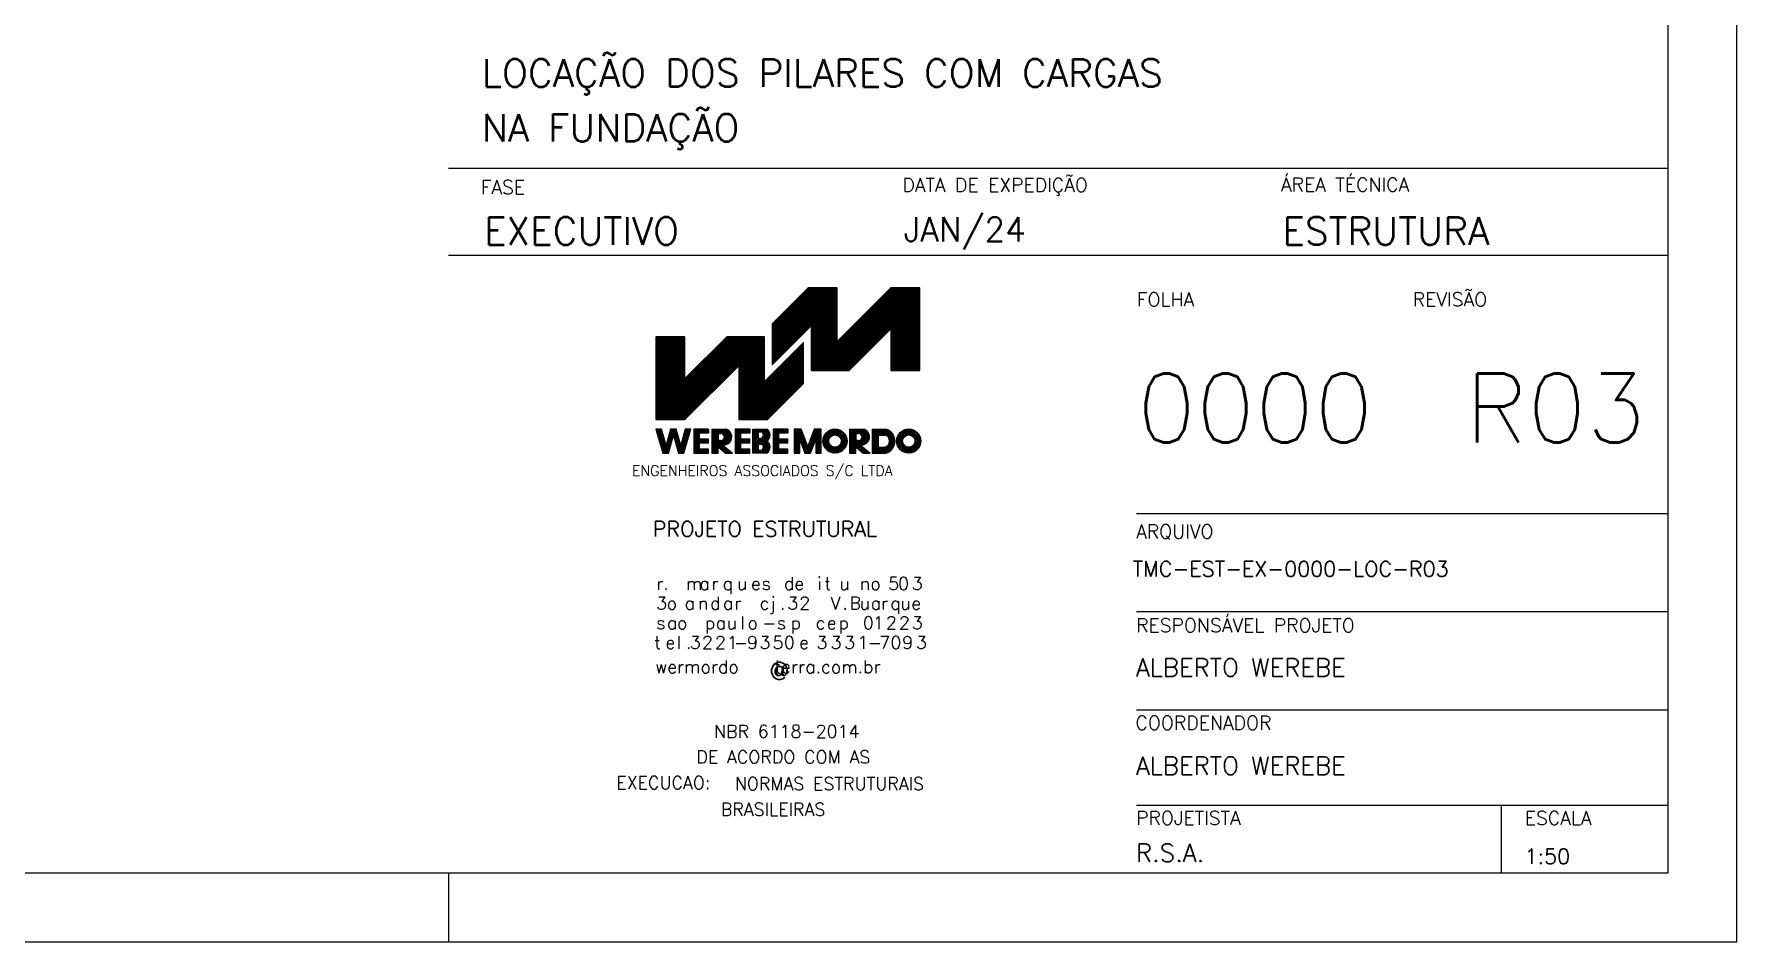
# Model space of a CAD drawing. Extents: x 954 to 7139, y 614 to 4114.
# Drawn here: x 5904 to 7139, y 614 to 1273 of the extents above; entities that cross this region are included whole.
import ezdxf

# ---------------------------------------------------------------- set-up
doc = ezdxf.new("R2010")
doc.units = 0
doc.header["$MEASUREMENT"] = 0
for name, color, linetype in [('1', 1, 'CONTINUOUS'), ('3', 3, 'CONTINUOUS'), ('4', 4, 'CONTINUOUS'), ('6', 6, 'CONTINUOUS')]:
    doc.layers.add(name, color=color, linetype=linetype)
doc.styles.get("Standard").update_dxf_attribs({"font": 'ROMANS.SHX'})

msp = doc.modelspace()

# ---------------------------------------------------------------- linework, layer by layer
at = {"layer": '1', "linetype": 'Continuous'}
for p, q in [((7088.439931, 1175.239025), (6204.208073, 1175.239025)), ((7088.439931, 1112.016996), (6204.208073, 1112.016996)), ((6439.03097, 1042.503934), (6485.204336, 1088.675347)), ((6439.03097, 1043.562517), (6484.1438, 1088.675347)), ((6439.03097, 1044.6211), (6483.085217, 1088.675347)), ((6439.03097, 1045.68359), (6482.022727, 1088.675347)), ((6439.03097, 1046.742173), (6480.962191, 1088.675347)), ((6439.03097, 1047.804662), (6479.901655, 1088.675347)), ((6439.03097, 1048.865199), (6478.841119, 1088.675347)), ((6439.03097, 1049.925735), (6477.780582, 1088.675347)), ((6439.03097, 1050.986271), (6476.720046, 1088.675347)), ((6439.03097, 1052.048761), (6475.65951, 1088.675347)), ((6439.03097, 1053.109297), (6474.598974, 1088.675347)), ((6439.03097, 1054.16788), (6473.538437, 1088.675347)), ((6439.03097, 1055.230369), (6472.477901, 1088.675347)), ((6439.03097, 1056.288952), (6471.417365, 1088.675347)), ((6439.03097, 1057.351442), (6470.356828, 1088.675347)), ((6439.03097, 1058.410025), (6469.296292, 1088.675347)), ((6439.03097, 1059.472514), (6468.233803, 1088.675347)), ((6439.03097, 1060.531098), (6467.173267, 1088.675347)), ((6439.03097, 1061.591634), (6466.11273, 1088.675347)), ((6439.03097, 1041.441445), (6486.11839, 1088.524958)), ((6439.03097, 1040.380908), (6486.11839, 1087.464422)), ((6467.317796, 1029.422034), (6526.569157, 1088.675347)), ((6467.317796, 1030.480617), (6525.508621, 1088.675347)), ((6467.630293, 1028.675947), (6527.629693, 1088.675347)), ((6468.69083, 1028.675947), (6528.69023, 1088.675347)), ((6469.751366, 1028.675947), (6529.750766, 1088.675347)), ((6470.811902, 1028.675947), (6530.811302, 1088.675347)), ((6471.874391, 1028.675947), (6531.873791, 1088.675347)), ((6472.934928, 1028.675947), (6532.934328, 1088.675347)), ((6473.995464, 1028.675947), (6533.994864, 1088.675347)), ((6475.054047, 1028.675947), (6535.0554, 1088.675347)), ((6476.114583, 1028.675947), (6536.115937, 1088.675347)), ((6477.177073, 1028.675947), (6537.17452, 1088.675347)), ((6478.237609, 1028.675947), (6538.235056, 1088.675347)), ((6479.298145, 1028.675947), (6539.297545, 1088.675347)), ((6480.358682, 1028.675947), (6540.358082, 1088.675347)), ((6481.419218, 1028.675947), (6541.418618, 1088.675347)), ((6482.479754, 1028.675947), (6542.479154, 1088.675347)), ((6483.54029, 1028.675947), (6543.53969, 1088.675347)), ((6484.600827, 1028.675947), (6544.600227, 1088.675347)), ((6485.661363, 1028.675947), (6545.660763, 1088.675347)), ((6486.721899, 1028.675947), (6546.11779, 1088.069885)), ((6487.782435, 1028.675947), (6546.11779, 1087.009348)), ((6439.03097, 1039.320372), (6486.11839, 1086.405839)), ((6439.03097, 1038.259836), (6486.11839, 1085.343349)), ((6439.03097, 1037.197347), (6486.11839, 1084.284766)), ((6439.03097, 1036.13681), (6486.11839, 1083.222277)), ((6439.03097, 1035.076274), (6486.11839, 1082.163694)), ((6439.03097, 1034.015738), (6486.11839, 1081.101204)), ((6439.03097, 1032.957155), (6486.11839, 1080.042621)), ((6467.317796, 1060.179539), (6486.11839, 1078.982085)), ((6467.317796, 1059.119002), (6486.11839, 1077.919596)), ((6467.317796, 1058.058466), (6486.11839, 1076.859059)), ((6467.317796, 1056.995977), (6486.11839, 1075.798523)), ((6467.317796, 1055.937393), (6486.11839, 1074.737987)), ((6488.842972, 1028.675947), (6546.11779, 1085.948812)), ((6489.903508, 1028.675947), (6546.11779, 1084.886323)), ((6490.965997, 1028.675947), (6546.11779, 1083.82774)), ((6492.024581, 1028.675947), (6546.11779, 1082.76525)), ((6493.085117, 1028.675947), (6546.11779, 1081.706667)), ((6494.145653, 1028.675947), (6546.11779, 1080.644178)), ((6525.118, 1058.937363), (6546.11779, 1079.939107)), ((6525.118, 1057.87878), (6546.11779, 1078.876617)), ((6525.118, 1056.816291), (6546.11779, 1077.816081)), ((6525.118, 1055.757708), (6546.11779, 1076.757498)), ((6525.118, 1054.695218), (6546.11779, 1075.695008)), ((6525.118, 1053.636635), (6546.11779, 1074.636425)), ((6467.317796, 1054.874904), (6486.11839, 1073.675497)), ((6467.317796, 1053.816321), (6486.11839, 1072.616914)), ((6467.317796, 1052.753832), (6486.11839, 1071.554425)), ((6467.317796, 1051.695248), (6486.11839, 1070.495842)), ((6467.317796, 1050.632759), (6486.11839, 1069.437258)), ((6467.317796, 1049.574176), (6486.11839, 1068.374769)), ((6467.317796, 1048.51364), (6486.11839, 1067.314233)), ((6467.317796, 1047.45115), (6486.11839, 1066.253697)), ((6467.317796, 1046.390614), (6486.11839, 1065.19316)), ((6467.317796, 1045.330078), (6486.11839, 1064.130671)), ((6467.317796, 1044.269541), (6486.11839, 1063.070135)), ((6525.118, 1052.576099), (6546.11779, 1073.573936)), ((6525.118, 1051.51361), (6546.11779, 1072.515353)), ((6525.118, 1050.453073), (6546.11779, 1071.452863)), ((6525.118, 1049.392537), (6546.11779, 1070.39428)), ((6525.118, 1048.332001), (6546.11779, 1069.331791)), ((6525.118, 1047.269511), (6546.11779, 1068.271255)), ((6525.118, 1046.210928), (6546.11779, 1067.210718)), ((6525.118, 1045.152345), (6546.11779, 1066.150182)), ((6525.118, 1044.089856), (6546.11779, 1065.089646)), ((6525.118, 1043.031273), (6546.11779, 1064.027156)), ((6525.118, 1041.968783), (6546.11779, 1062.968573)), ((6354.732985, 993.533721), (6414.339811, 1053.1425)), ((6354.732985, 994.594257), (6413.279274, 1053.1425)), ((6354.732985, 995.656746), (6412.218738, 1053.1425)), ((6354.732985, 996.717283), (6411.158202, 1053.1425)), ((6354.732985, 997.777819), (6410.097665, 1053.1425)), ((6354.732985, 998.836402), (6409.035176, 1053.1425)), ((6354.732985, 999.898891), (6407.97464, 1053.1425)), ((6354.732985, 1000.961381), (6406.914104, 1053.1425)), ((6354.732985, 1032.777469), (6375.096062, 1053.1425)), ((6354.732985, 1033.838005), (6374.035526, 1053.1425)), ((6354.732985, 1034.900494), (6372.97499, 1053.1425)), ((6354.732985, 1035.961031), (6371.914454, 1053.1425)), ((6354.732985, 1037.019614), (6370.853917, 1053.1425)), ((6354.732985, 1038.082103), (6369.793381, 1053.1425)), ((6354.732985, 1039.140686), (6368.732845, 1053.1425)), ((6354.732985, 1040.203176), (6367.672308, 1053.1425)), ((6354.732985, 1041.261759), (6366.611772, 1053.1425)), ((6354.732985, 1042.322295), (6365.549283, 1053.1425)), ((6354.732985, 1043.382832), (6364.488747, 1053.1425)), ((6354.732985, 1044.445321), (6363.42821, 1053.1425)), ((6354.732985, 1045.505857), (6362.369627, 1053.1425)), ((6354.732985, 1046.566393), (6361.309091, 1053.1425)), ((6354.732985, 1047.624977), (6360.246601, 1053.1425)), ((6354.732985, 1048.687466), (6359.186065, 1053.1425)), ((6354.732985, 1049.749955), (6358.125529, 1053.1425)), ((6354.732985, 1050.808539), (6357.064993, 1053.1425)), ((6354.732985, 1051.867122), (6356.004456, 1053.1425)), ((6354.732985, 1052.929611), (6354.94392, 1053.1425)), ((6354.732985, 1053.1425), (6354.732985, 993.1431)), ((6375.732775, 1053.1425), (6354.732985, 1053.1425)), ((6354.732985, 1053.1425), (6354.732985, 1053.1425)), ((6354.732985, 1031.716933), (6375.732775, 1052.718676)), ((6354.732985, 1030.656396), (6375.732775, 1051.658139)), ((6354.732985, 1029.597813), (6375.732775, 1050.59565)), ((6355.400947, 993.1431), (6415.398394, 1053.1425)), ((6356.461483, 993.1431), (6416.45893, 1053.1425)), ((6357.522019, 993.1431), (6417.521419, 1053.1425)), ((6358.582556, 993.1431), (6418.581956, 1053.1425)), ((6359.643092, 993.1431), (6419.642492, 1053.1425)), ((6360.703628, 993.1431), (6420.703028, 1053.1425)), ((6361.766118, 993.1431), (6421.763564, 1053.1425)), ((6362.824701, 993.1431), (6422.824101, 1053.1425)), ((6363.885237, 993.1431), (6423.884637, 1053.1425)), ((6364.945773, 993.1431), (6424.945173, 1053.1425)), ((6366.00631, 993.1431), (6426.00571, 1053.1425)), ((6367.066846, 993.1431), (6427.066246, 1053.1425)), ((6368.127382, 993.1431), (6428.126782, 1053.1425)), ((6369.189871, 993.1431), (6429.189271, 1053.1425)), ((6370.250408, 993.1431), (6430.249808, 1053.1425)), ((6371.308991, 993.1431), (6431.308391, 1053.1425)), ((6372.369527, 993.1431), (6432.37088, 1053.1425)), ((6373.430063, 993.1431), (6433.431417, 1053.1425)), ((6374.492553, 993.1431), (6433.532978, 1052.183525)), ((6375.553089, 993.1431), (6433.532978, 1051.121035)), ((6406.033253, 1053.1425), (6375.732775, 1022.840068)), ((6375.732775, 1022.840068), (6375.732775, 1053.1425)), ((6433.532978, 1053.1425), (6406.033253, 1053.1425)), ((6414.732385, 1031.259906), (6433.532978, 1050.062452)), ((6433.532978, 1020.642825), (6433.532978, 1053.1425)), ((6467.317796, 1043.207052), (6486.11839, 1062.011551)), ((6467.317796, 1042.148469), (6486.11839, 1060.949062)), ((6467.317796, 1041.089886), (6486.11839, 1059.890479)), ((6467.317796, 1040.027396), (6486.11839, 1058.82799)), ((6467.317796, 1038.968813), (6486.11839, 1057.769406)), ((6467.317796, 1037.906324), (6486.11839, 1056.706917)), ((6467.317796, 1036.845788), (6486.11839, 1055.648334)), ((6467.317796, 1035.785251), (6486.11839, 1054.585845)), ((6467.317796, 1034.724715), (6486.11839, 1053.525308)), ((6467.317796, 1033.662226), (6486.11839, 1052.464772)), ((6467.317796, 1032.601689), (6486.11839, 1051.404236)), ((6467.317796, 1031.543106), (6486.11839, 1050.343699)), ((6525.118, 1040.908247), (6546.11779, 1061.906084)), ((6525.118, 1039.847711), (6546.11779, 1060.847501)), ((6525.118, 1038.787174), (6546.11779, 1059.788917)), ((6525.118, 1037.724685), (6546.11779, 1058.726428)), ((6525.118, 1036.664149), (6546.11779, 1057.665892)), ((6525.118, 1035.605566), (6546.11779, 1056.605356)), ((6525.118, 1034.543076), (6546.11779, 1055.544819)), ((6525.118, 1033.484493), (6546.11779, 1054.48233)), ((6525.118, 1032.422004), (6546.11779, 1053.421794)), ((6525.118, 1031.36342), (6546.11779, 1052.361257)), ((6525.118, 1030.300931), (6546.11779, 1051.300721)), ((6525.118, 1029.242348), (6546.11779, 1050.242138)), ((6354.732985, 1028.535324), (6375.732775, 1049.535114)), ((6354.732985, 1027.472834), (6375.732775, 1048.474577)), ((6354.732985, 1026.414251), (6375.732775, 1047.414041)), ((6354.732985, 1025.355668), (6375.732775, 1046.351552)), ((6354.732985, 1024.293179), (6375.732775, 1045.291016)), ((6354.732985, 1023.230689), (6375.732775, 1044.230479)), ((6354.732985, 1022.172106), (6375.732775, 1043.171896)), ((6354.732985, 1021.11157), (6375.732775, 1042.113313)), ((6354.732985, 1020.051034), (6375.732775, 1041.050824)), ((6354.732985, 1018.988544), (6375.732775, 1039.988334)), ((6354.732985, 1017.928008), (6375.732775, 1038.929751)), ((6354.732985, 1016.867472), (6375.732775, 1037.869215)), ((6414.732385, 1030.19937), (6433.532978, 1049.001916)), ((6414.732385, 1001.562937), (6461.815898, 1048.650357)), ((6414.732385, 1029.138833), (6433.532978, 1047.94138)), ((6414.732385, 1000.500448), (6461.815898, 1047.587868)), ((6414.732385, 1028.078297), (6433.532978, 1046.87889)), ((6414.732385, 999.441865), (6461.815898, 1046.527331)), ((6414.732385, 1027.019714), (6433.532978, 1045.818354)), ((6414.732385, 998.383282), (6461.815898, 1045.466795)), ((6414.732385, 1025.957225), (6433.532978, 1044.757818)), ((6414.732385, 997.320792), (6461.815898, 1044.406259)), ((6414.732385, 1024.894735), (6433.532978, 1043.699235)), ((6414.732385, 996.260256), (6461.815898, 1043.343769)), ((6414.732385, 1023.836152), (6433.532978, 1042.636745)), ((6414.732385, 995.19972), (6461.815898, 1042.283233)), ((6414.732385, 1022.777569), (6433.532978, 1041.578162)), ((6414.732385, 994.139183), (6461.815898, 1041.222697)), ((6414.732385, 1021.717033), (6433.532978, 1040.515673)), ((6414.732385, 1020.654543), (6433.532978, 1039.45709)), ((6414.732385, 1019.594007), (6433.532978, 1038.396553)), ((6414.794884, 993.1431), (6461.815898, 1040.164114)), ((6415.85542, 993.1431), (6461.815898, 1039.105531)), ((6416.915957, 993.1431), (6461.815898, 1038.043041)), ((6461.815898, 1048.925745), (6433.532978, 1020.642825)), ((6461.815898, 1019.226823), (6461.815898, 1048.925745)), ((6525.612135, 1028.675947), (6546.11779, 1049.179649)), ((6526.672672, 1028.675947), (6546.11779, 1048.121065)), ((6527.733208, 1028.675947), (6546.11779, 1047.058576)), ((6528.793744, 1028.675947), (6546.11779, 1045.999993)), ((6529.85428, 1028.675947), (6546.11779, 1044.937503)), ((6530.914817, 1028.675947), (6546.11779, 1043.876967)), ((6531.975353, 1028.675947), (6546.11779, 1042.816431)), ((6533.035889, 1028.675947), (6546.11779, 1041.755895)), ((6534.096425, 1028.675947), (6546.11779, 1040.695358)), ((6535.156962, 1028.675947), (6546.11779, 1039.632869)), ((6536.219451, 1028.675947), (6546.11779, 1038.574286)), ((6537.278034, 1028.675947), (6546.11779, 1037.511796)), ((6354.732985, 1015.808889), (6375.732775, 1036.806725)), ((6354.732985, 1014.746399), (6375.732775, 1035.746189)), ((6354.732985, 1013.68391), (6375.732775, 1034.685653)), ((6354.732985, 1012.625327), (6375.732775, 1033.625117)), ((6354.732985, 1011.566743), (6375.732775, 1032.566533)), ((6354.732985, 1010.506207), (6375.732775, 1031.504044)), ((6354.732985, 1009.443718), (6375.732775, 1030.441555)), ((6354.732985, 1008.383182), (6375.732775, 1029.382972)), ((6354.732985, 1007.322645), (6375.732775, 1028.324388)), ((6354.732985, 1006.262109), (6375.732775, 1027.261899)), ((6354.732985, 1005.19962), (6375.732775, 1026.201363)), ((6354.732985, 1004.141036), (6375.732775, 1025.140826)), ((6375.732775, 993.1431), (6414.732385, 1032.140756)), ((6414.732385, 1018.533471), (6433.532978, 1037.334064)), ((6414.732385, 1017.472934), (6433.532978, 1036.273528)), ((6414.732385, 1016.410445), (6433.532978, 1035.212991)), ((6414.732385, 1015.349909), (6433.532978, 1034.152455)), ((6414.732385, 1014.289372), (6433.532978, 1033.093872)), ((6414.732385, 1032.140756), (6414.732385, 993.1431)), ((6414.732385, 1013.230789), (6433.532978, 1032.031383)), ((6414.732385, 1012.172206), (6433.532978, 1030.968893)), ((6414.732385, 1011.109717), (6433.532978, 1029.91031)), ((6414.732385, 1010.047227), (6433.532978, 1028.851727)), ((6414.732385, 1008.988644), (6433.532978, 1027.789237)), ((6414.732385, 1007.928108), (6433.532978, 1026.726748)), ((6414.732385, 1006.865619), (6433.532978, 1025.668165)), ((6417.978446, 993.1431), (6461.815898, 1036.980552)), ((6419.038982, 993.1431), (6461.815898, 1035.921969)), ((6420.099519, 993.1431), (6461.815898, 1034.861432)), ((6421.160055, 993.1431), (6461.815898, 1033.798943)), ((6422.218638, 993.1431), (6461.815898, 1032.738407)), ((6423.281127, 993.1431), (6461.815898, 1031.67787)), ((6424.341664, 993.1431), (6461.815898, 1030.617334)), ((6425.4022, 993.1431), (6461.815898, 1029.558751)), ((6426.462736, 993.1431), (6461.815898, 1028.496262)), ((6427.523272, 993.1431), (6461.815898, 1027.433772)), ((6428.583809, 993.1431), (6461.815898, 1026.375189)), ((6429.644345, 993.1431), (6461.815898, 1025.316606)), ((6538.338571, 1028.675947), (6546.11779, 1036.453213)), ((6539.40106, 1028.675947), (6546.11779, 1035.390724)), ((6540.461596, 1028.675947), (6546.11779, 1034.332141)), ((6541.520179, 1028.675947), (6546.11779, 1033.271605)), ((6542.580716, 1028.675947), (6546.11779, 1032.211068)), ((6543.643205, 1028.675947), (6546.11779, 1031.150532)), ((6544.703741, 1028.675947), (6546.11779, 1030.088043)), ((6545.762324, 1028.675947), (6546.11779, 1029.027506)), ((6354.732985, 1003.078547), (6375.732775, 1024.08029)), ((6354.732985, 1002.019964), (6375.732775, 1023.019754)), ((6414.732385, 1005.805082), (6433.532978, 1024.607629)), ((6414.732385, 1004.744546), (6433.532978, 1023.547092)), ((6414.732385, 1003.68401), (6433.532978, 1022.484603)), ((6414.732385, 1002.625427), (6433.532978, 1021.424067)), ((6430.704881, 993.1431), (6461.815898, 1024.254117)), ((6431.765418, 993.1431), (6461.815898, 1023.19358)), ((6432.825954, 993.1431), (6461.815898, 1022.133044)), ((6433.88649, 993.1431), (6461.815898, 1021.072508)), ((6434.947026, 993.1431), (6461.815898, 1020.011971)), ((6435.654051, 993.1431), (6461.815898, 1019.304947)), ((6435.732175, 993.1431), (6461.815898, 1019.226823)), ((6354.732985, 993.1431), (6375.732775, 993.1431)), ((6414.732385, 993.1431), (6435.732175, 993.1431)), ((6354.811109, 985.988874), (6355.082591, 986.262309)), ((6355.045482, 985.164664), (6356.143127, 986.262309)), ((6355.281807, 984.340453), (6357.203663, 986.262309)), ((6355.518133, 983.516243), (6358.264199, 986.262309)), ((6355.752506, 982.692032), (6358.863803, 985.801376)), ((6355.988832, 981.865869), (6359.100129, 984.979119)), ((6356.223204, 981.039705), (6359.336454, 984.152955)), ((6356.45953, 980.215494), (6359.570827, 983.328745)), ((6356.693903, 979.393237), (6359.807153, 982.504534)), ((6356.932182, 978.567073), (6360.043479, 981.67837)), ((6357.168507, 977.742863), (6360.277851, 980.852207)), ((6357.40288, 976.918652), (6360.514177, 980.027996)), ((6357.639206, 976.092489), (6360.74855, 979.203786)), ((6357.873578, 975.266325), (6360.984875, 978.377622)), ((6358.109904, 974.442115), (6361.221201, 977.551459)), ((6358.34623, 973.617904), (6361.457527, 976.727248)), ((6358.580603, 972.791741), (6361.6919, 975.903038)), ((6359.051301, 971.141366), (6366.555132, 978.643245)), ((6359.287627, 970.317156), (6366.129355, 977.158884)), ((6359.523952, 969.490992), (6365.707484, 975.672571)), ((6362.131348, 974.926485), (6366.838332, 979.633469)), ((6362.555172, 976.414751), (6367.262156, 981.117829)), ((6362.980949, 977.899111), (6369.809006, 984.727168)), ((6363.404773, 979.383472), (6369.57268, 985.551379)), ((6363.828597, 980.867832), (6369.225027, 986.262309)), ((6364.252421, 982.352192), (6368.164491, 986.262309)), ((6364.678198, 983.836552), (6367.103955, 986.262309)), ((6365.100069, 985.320912), (6366.043419, 986.262309)), ((6367.432077, 981.287749), (6370.045332, 983.902958)), ((6367.666449, 980.461586), (6370.281657, 983.076794)), ((6367.902775, 979.637375), (6370.517983, 982.25063)), ((6368.137148, 978.813165), (6370.752356, 981.430326)), ((6368.373473, 977.987001), (6370.988682, 980.604162)), ((6368.607846, 977.160838), (6371.225007, 979.777999)), ((6368.846125, 976.336627), (6371.45938, 978.953788)), ((6369.080498, 975.512416), (6371.695706, 978.129578)), ((6369.316823, 974.688206), (6371.930078, 977.303414)), ((6369.553149, 973.863995), (6372.166404, 976.477251)), ((6369.787522, 973.037832), (6372.40273, 975.65304)), ((6370.260173, 971.391364), (6377.959315, 979.0866)), ((6370.494546, 970.5652), (6377.535491, 977.602239)), ((6370.730872, 969.739037), (6377.109714, 976.117879)), ((6372.783585, 974.973359), (6378.383139, 980.574866)), ((6373.207409, 976.45772), (6378.806963, 982.059226)), ((6373.631233, 977.94208), (6379.23274, 983.543586)), ((6374.05701, 979.42644), (6379.654611, 985.027946)), ((6374.478881, 980.9108), (6379.832343, 986.262309)), ((6374.904658, 982.39516), (6378.771807, 986.262309)), ((6375.328482, 983.883427), (6377.711271, 986.262309)), ((6375.752306, 985.367787), (6376.650734, 986.262309)), ((6392.759948, 986.262309), (6382.260053, 986.262309)), ((6382.260053, 986.262309), (6382.260053, 968.762484)), ((6382.260053, 979.477221), (6389.047095, 986.262309)), ((6382.260053, 980.535804), (6387.986558, 986.262309)), ((6382.260053, 981.598293), (6386.926022, 986.262309)), ((6382.260053, 982.660783), (6385.865486, 986.262309)), ((6382.260053, 983.719366), (6384.80495, 986.262309)), ((6382.260053, 984.777949), (6383.74246, 986.262309)), ((6382.260053, 985.840438), (6382.681924, 986.262309)), ((6382.260053, 986.195903), (6382.328412, 986.262309)), ((6382.260053, 978.416684), (6386.260013, 982.414691)), ((6382.260053, 977.356148), (6386.260013, 981.356108)), ((6382.260053, 976.293659), (6386.260013, 980.293619)), ((6382.260053, 975.233122), (6386.260013, 979.235036)), ((6382.260053, 972.051514), (6389.220921, 979.014335)), ((6382.260053, 973.114003), (6388.160385, 979.014335)), ((6382.260053, 974.172586), (6387.099849, 979.014335)), ((6392.759948, 983.262339), (6386.260013, 983.262339)), ((6386.260013, 979.014335), (6386.260013, 983.262339)), ((6392.759948, 979.014335), (6386.260013, 979.014335)), ((6392.759948, 976.014365), (6386.260013, 976.014365)), ((6386.260013, 971.762454), (6386.260013, 976.014365)), ((6387.107661, 983.262339), (6390.105678, 986.262309)), ((6387.281487, 976.014365), (6390.28341, 979.014335)), ((6388.168197, 983.262339), (6391.166214, 986.262309)), ((6388.342024, 976.014365), (6391.343947, 979.014335)), ((6389.22678, 983.262339), (6392.228704, 986.262309)), ((6389.40256, 976.014365), (6392.404483, 979.014335)), ((6390.287317, 983.262339), (6392.759948, 985.733017)), ((6390.463096, 976.014365), (6392.759948, 978.309264)), ((6391.347853, 983.262339), (6392.759948, 984.672481)), ((6391.521679, 976.014365), (6392.759948, 977.25068)), ((6392.408389, 983.262339), (6392.759948, 983.611945)), ((6392.582216, 976.014365), (6392.759948, 976.190144)), ((6392.759948, 983.611945), (6392.759948, 986.262309)), ((6392.759948, 986.262309), (6392.759948, 983.262339)), ((6392.759948, 976.014365), (6392.759948, 979.014335)), ((6395.259923, 986.262309), (6405.259823, 986.262309)), ((6395.259923, 986.262309), (6395.259923, 968.762484)), ((6395.259923, 978.768243), (6402.752036, 986.262309)), ((6395.259923, 979.82878), (6401.693453, 986.262309)), ((6395.259923, 980.891269), (6400.632916, 986.262309)), ((6395.259923, 981.951805), (6399.57238, 986.262309)), ((6395.259923, 983.012341), (6398.511844, 986.262309)), ((6395.259923, 984.070925), (6397.451308, 986.262309)), ((6395.259923, 985.133414), (6396.388818, 986.262309)), ((6395.259923, 986.195903), (6395.328282, 986.262309)), ((6395.259923, 970.283953), (6408.777366, 983.801396)), ((6395.259923, 969.223417), (6409.164081, 983.129528)), ((6395.259923, 977.707707), (6399.757925, 982.211568)), ((6395.259923, 976.649124), (6399.757925, 981.149079)), ((6395.259923, 975.586635), (6399.757925, 980.08659)), ((6395.259923, 974.528051), (6399.757925, 979.028006)), ((6395.259923, 973.465562), (6399.707144, 977.914736)), ((6395.259923, 972.406979), (6400.767681, 977.914736)), ((6395.259923, 971.346443), (6401.814545, 977.901064)), ((6399.757925, 983.109997), (6401.492283, 983.109997)), ((6399.757925, 983.109997), (6399.757925, 977.914736)), ((6401.492283, 977.914736), (6399.757925, 977.914736)), ((6400.089953, 972.99291), (6409.470719, 982.371723)), ((6403.812572, 986.262309), (6400.662213, 983.109997)), ((6400.673932, 972.516353), (6409.677748, 981.522122)), ((6401.738374, 983.125622), (6404.875061, 986.262309)), ((6402.646568, 982.973279), (6405.783255, 986.11192)), ((6403.336014, 982.602189), (6406.529342, 985.79747)), ((6403.863353, 982.070945), (6407.195351, 985.402943)), ((6403.902415, 974.686253), (6409.757825, 980.53971)), ((6404.23249, 981.377592), (6407.793001, 984.940057)), ((6404.378973, 980.465492), (6408.318386, 984.404906)), ((6405.085997, 974.809299), (6409.634779, 979.356128)), ((6406.791058, 975.453823), (6408.986348, 977.649114)), ((6422.757695, 986.262309), (6412.2578, 986.262309)), ((6412.2578, 986.262309), (6412.2578, 968.762484)), ((6412.2578, 979.477221), (6419.044842, 986.262309)), ((6412.2578, 980.535804), (6417.984305, 986.262309)), ((6412.2578, 981.598293), (6416.925722, 986.262309)), ((6412.2578, 982.660783), (6415.865186, 986.262309)), ((6412.2578, 983.719366), (6414.80465, 986.262309)), ((6412.2578, 984.777949), (6413.74216, 986.262309)), ((6412.2578, 985.840438), (6412.681624, 986.262309)), ((6412.2578, 986.195903), (6412.328112, 986.262309)), ((6412.2578, 978.416684), (6416.259713, 982.414691)), ((6412.2578, 977.356148), (6416.259713, 981.356108)), ((6412.2578, 976.293659), (6416.259713, 980.293619)), ((6412.2578, 975.233122), (6416.259713, 979.235036)), ((6412.2578, 972.051514), (6419.222574, 979.014335)), ((6412.2578, 973.114003), (6418.162038, 979.014335)), ((6412.2578, 974.172586), (6417.099549, 979.014335)), ((6422.757695, 983.262339), (6416.259713, 983.262339)), ((6416.259713, 979.014335), (6416.259713, 983.262339)), ((6422.757695, 979.014335), (6416.259713, 979.014335)), ((6422.757695, 976.014365), (6416.259713, 976.014365)), ((6416.259713, 971.762454), (6416.259713, 976.014365)), ((6417.107361, 983.262339), (6420.107331, 986.262309)), ((6417.281187, 976.014365), (6420.281157, 979.014335)), ((6418.165944, 983.262339), (6421.167867, 986.262309)), ((6418.341724, 976.014365), (6421.341694, 979.014335)), ((6419.228434, 983.262339), (6422.228404, 986.262309)), ((6419.400307, 976.014365), (6422.404183, 979.014335)), ((6420.28897, 983.262339), (6422.757695, 985.733017)), ((6420.460843, 976.014365), (6422.757695, 978.309264)), ((6421.347553, 983.262339), (6422.757695, 984.672481)), ((6421.523332, 976.014365), (6422.757695, 977.25068)), ((6422.410042, 983.262339), (6422.757695, 983.611945)), ((6422.583869, 976.014365), (6422.757695, 976.190144)), ((6422.757695, 983.611945), (6422.757695, 986.262309)), ((6422.757695, 986.262309), (6422.757695, 983.262339)), ((6422.757695, 976.014365), (6422.757695, 979.014335)), ((6425.009626, 986.262309), (6435.009526, 986.262309)), ((6425.009626, 968.762484), (6425.009626, 986.262309)), ((6425.009626, 981.598293), (6429.673642, 986.262309)), ((6425.009626, 982.660783), (6428.613105, 986.262309)), ((6425.009626, 983.719366), (6427.554522, 986.262309)), ((6425.009626, 984.777949), (6426.493986, 986.262309)), ((6425.009626, 985.838485), (6425.431497, 986.262309)), ((6425.009626, 986.195903), (6425.077984, 986.262309)), ((6425.009626, 980.535804), (6430.734178, 986.262309)), ((6425.009626, 972.406979), (6436.898179, 984.295532)), ((6425.009626, 971.346443), (6437.222394, 983.559211)), ((6425.009626, 979.477221), (6428.941227, 983.406869)), ((6425.009626, 978.416684), (6428.941227, 982.348286)), ((6425.009626, 977.356148), (6428.941227, 981.287749)), ((6425.009626, 976.293659), (6428.941227, 980.227213)), ((6425.009626, 973.465562), (6431.277141, 979.735031)), ((6425.009626, 974.172586), (6430.570117, 979.735031)), ((6425.009626, 975.233122), (6429.509581, 979.735031)), ((6431.441202, 984.041628), (6428.941227, 984.041628)), ((6428.941227, 984.041628), (6428.941227, 979.735031)), ((6428.941227, 979.735031), (6431.441202, 979.735031)), ((6429.220521, 984.041628), (6431.443155, 986.262309)), ((6429.851374, 968.762484), (6436.796617, 975.707727)), ((6430.017388, 975.291716), (6437.431377, 982.707657)), ((6430.28301, 984.041628), (6432.503691, 986.262309)), ((6431.077924, 975.291716), (6437.497782, 981.711573)), ((6431.343547, 984.041628), (6433.562275, 986.262309)), ((6431.843542, 974.99875), (6437.284894, 980.438148)), ((6431.978306, 983.617804), (6434.622811, 986.262309)), ((6432.322053, 974.414771), (6435.253664, 977.348336)), ((6432.413849, 982.99281), (6435.409912, 985.988874)), ((6432.48416, 980.94205), (6436.482167, 984.940057)), ((6432.609159, 972.582758), (6436.361075, 976.332721)), ((6432.618925, 973.651107), (6435.845455, 976.87959)), ((6432.656034, 982.172506), (6435.986078, 985.500598)), ((6450.25742, 986.262309), (6439.757525, 986.262309)), ((6439.757525, 986.262309), (6439.757525, 968.762484)), ((6439.757525, 979.477221), (6446.544567, 986.262309)), ((6439.757525, 980.535804), (6445.48403, 986.262309)), ((6439.757525, 981.598293), (6444.423494, 986.262309)), ((6439.757525, 982.660783), (6443.362958, 986.262309)), ((6439.757525, 983.719366), (6442.302422, 986.262309)), ((6439.757525, 984.777949), (6441.241885, 986.262309)), ((6439.757525, 985.840438), (6440.183302, 986.262309)), ((6439.757525, 986.195903), (6439.827837, 986.262309)), ((6439.757525, 978.416684), (6443.759438, 982.414691)), ((6439.757525, 977.356148), (6443.759438, 981.356108)), ((6439.757525, 976.293659), (6443.759438, 980.293619)), ((6439.757525, 975.233122), (6443.759438, 979.235036)), ((6439.757525, 972.051514), (6446.720346, 979.014335)), ((6439.757525, 973.114003), (6445.65981, 979.014335)), ((6439.757525, 974.172586), (6444.599274, 979.014335)), ((6450.25742, 983.262339), (6443.759438, 983.262339)), ((6443.759438, 979.014335), (6443.759438, 983.262339)), ((6450.25742, 979.014335), (6443.759438, 979.014335)), ((6450.25742, 976.014365), (6443.759438, 976.014365)), ((6443.759438, 971.762454), (6443.759438, 976.014365)), ((6444.605133, 983.262339), (6447.607056, 986.262309)), ((6444.778959, 976.014365), (6447.780882, 979.014335)), ((6445.665669, 983.262339), (6448.667592, 986.262309)), ((6445.839496, 976.014365), (6448.841419, 979.014335)), ((6446.726205, 983.262339), (6449.726175, 986.262309)), ((6446.900032, 976.014365), (6449.901955, 979.014335)), ((6447.786742, 983.262339), (6450.25742, 985.733017)), ((6447.960568, 976.014365), (6450.25742, 978.309264)), ((6448.847278, 983.262339), (6450.25742, 984.672481)), ((6449.023057, 976.014365), (6450.25742, 977.25068)), ((6449.907814, 983.262339), (6450.25742, 983.611945)), ((6450.081641, 976.014365), (6450.25742, 976.190144)), ((6450.25742, 983.611945), (6450.25742, 986.262309)), ((6450.25742, 986.262309), (6450.25742, 983.262339)), ((6450.25742, 976.014365), (6450.25742, 979.014335)), ((6455.067919, 981.789697), (6459.542484, 986.262309)), ((6455.067919, 982.850234), (6458.481947, 986.262309)), ((6455.067919, 983.91077), (6457.421411, 986.262309)), ((6455.067919, 984.971306), (6456.358922, 986.262309)), ((6455.067919, 986.033796), (6455.298385, 986.262309)), ((6455.067919, 980.731114), (6460.214352, 985.875594)), ((6455.067919, 979.668625), (6460.501458, 985.102164)), ((6455.067919, 978.606136), (6460.792471, 984.332641)), ((6455.067919, 977.547552), (6461.081531, 983.559211)), ((6455.067919, 976.488969), (6461.37059, 982.789687)), ((6455.067919, 975.42648), (6461.65965, 982.016258)), ((6455.067919, 974.719456), (6459.067879, 978.719416)), ((6455.067919, 973.656966), (6459.067879, 977.660833)), ((6455.067919, 972.59643), (6459.067879, 976.598343)), ((6459.177253, 978.475277), (6461.948709, 981.248687)), ((6459.464359, 977.703801), (6462.239722, 980.477211)), ((6459.755372, 976.932324), (6462.528782, 979.705734)), ((6460.044432, 976.160848), (6462.817841, 978.934257)), ((6460.333491, 975.389371), (6463.106901, 978.162781)), ((6460.622551, 974.617894), (6463.395961, 977.391304)), ((6460.91161, 973.846418), (6463.68502, 976.619827)), ((6461.20067, 973.074941), (6463.97408, 975.848351)), ((6462.069802, 970.760511), (6474.567724, 983.260386)), ((6462.356908, 969.989034), (6470.227924, 977.860049)), ((6462.647921, 969.217558), (6469.591211, 976.160848)), ((6465.4018, 975.154998), (6474.567724, 984.320922)), ((6466.036559, 976.848341), (6474.567724, 985.379505)), ((6466.675225, 978.547542), (6474.389991, 986.262309)), ((6467.309984, 980.242838), (6473.329455, 986.262309)), ((6467.946696, 981.94204), (6472.268919, 986.262309)), ((6468.583409, 983.637335), (6471.208382, 986.262309)), ((6469.220121, 985.336537), (6470.147846, 986.262309)), ((6470.567764, 978.553402), (6474.567724, 982.551409)), ((6470.567764, 977.490912), (6474.567724, 981.492825)), ((6470.567764, 976.430376), (6474.567724, 980.430336)), ((6470.567764, 975.36984), (6474.567724, 979.367847)), ((6470.567764, 974.309304), (6474.567724, 978.309264)), ((6470.567764, 973.25072), (6474.567724, 977.25068)), ((6470.567764, 972.188231), (6474.567724, 976.188191)), ((6475.82943, 977.752628), (6484.341064, 986.266215)), ((6475.85482, 976.717483), (6485.37621, 986.238872)), ((6475.938804, 978.924492), (6483.1692, 986.156841)), ((6475.991538, 975.793664), (6486.298075, 986.102154)), ((6476.126302, 975.223357), (6480.712194, 979.809249)), ((6476.296222, 980.340493), (6481.751246, 985.799423)), ((6476.384112, 974.418677), (6480.128215, 978.164734)), ((6476.706374, 973.680404), (6480.102825, 977.074901)), ((6477.079418, 972.99291), (6480.276651, 976.192097)), ((6477.368477, 982.473284), (6479.618455, 984.725215)), ((6482.290303, 981.385405), (6486.870335, 985.965437)), ((6482.616472, 968.983185), (6493.110507, 979.477221)), ((6483.516853, 968.824983), (6493.270662, 978.578792)), ((6483.930912, 981.965477), (6487.673062, 985.707627)), ((6484.507078, 968.754672), (6493.339021, 977.586615)), ((6485.014885, 981.990867), (6488.413289, 985.389271)), ((6485.635973, 968.821077), (6493.270662, 976.45772)), ((6485.899642, 981.815088), (6489.100782, 985.012321)), ((6486.653541, 981.504544), (6489.737494, 984.590451)), ((6487.303925, 981.098298), (6490.327332, 984.119752)), ((6487.858607, 980.590491), (6490.870295, 983.602179)), ((6488.329305, 980.000653), (6491.368337, 983.039685)), ((6488.702348, 979.315113), (6491.821458, 982.430316)), ((6488.926955, 976.356158), (6492.876135, 980.305337)), ((6488.964064, 978.51434), (6492.22575, 981.776026)), ((6489.077344, 977.567083), (6492.579263, 981.067048)), ((6495.1183, 986.262309), (6505.1182, 986.262309)), ((6495.1183, 986.262309), (6495.1183, 968.762484)), ((6495.1183, 978.768243), (6502.612365, 986.262309)), ((6495.1183, 979.82878), (6501.551829, 986.262309)), ((6495.1183, 980.891269), (6500.491293, 986.262309)), ((6495.1183, 981.951805), (6499.430757, 986.262309)), ((6495.1183, 983.012341), (6498.372173, 986.262309)), ((6495.1183, 984.070925), (6497.311637, 986.262309)), ((6495.1183, 985.133414), (6496.249148, 986.262309)), ((6495.1183, 986.195903), (6495.188611, 986.262309)), ((6495.1183, 970.283953), (6508.637696, 983.801396)), ((6495.1183, 969.223417), (6509.022457, 983.129528)), ((6495.1183, 977.707707), (6499.618255, 982.211568)), ((6495.1183, 976.649124), (6499.618255, 981.149079)), ((6495.1183, 975.586635), (6499.618255, 980.08659)), ((6495.1183, 974.528051), (6499.618255, 979.028006)), ((6495.1183, 973.465562), (6499.567474, 977.914736)), ((6495.1183, 972.406979), (6500.62801, 977.914736)), ((6495.1183, 971.346443), (6501.674875, 977.901064)), ((6499.618255, 983.109997), (6501.352612, 983.109997)), ((6499.618255, 983.109997), (6499.618255, 977.914736)), ((6501.352612, 977.914736), (6499.618255, 977.914736)), ((6499.950283, 972.99291), (6509.329095, 982.371723)), ((6503.672902, 986.262309), (6500.522542, 983.109997)), ((6500.534261, 972.516353), (6509.538077, 981.522122)), ((6501.59675, 983.125622), (6504.735391, 986.262309)), ((6502.504945, 982.973279), (6505.643585, 986.11192)), ((6503.194391, 982.602189), (6506.389671, 985.79747)), ((6503.723682, 982.070945), (6507.05568, 985.402943)), ((6503.760791, 974.686253), (6509.618155, 980.53971)), ((6504.092819, 981.377592), (6507.651377, 984.940057)), ((6504.239302, 980.465492), (6508.178716, 984.404906)), ((6504.946326, 974.809299), (6509.495109, 979.356128)), ((6506.651387, 975.453823), (6508.846678, 977.649114)), ((6511.543917, 986.262309), (6521.543817, 986.262309)), ((6511.543917, 977.602239), (6520.205939, 986.262309)), ((6511.543917, 978.660823), (6519.145403, 986.262309)), ((6511.543917, 979.723312), (6518.084867, 986.262309)), ((6511.543917, 980.785801), (6517.024331, 986.262309)), ((6511.543917, 981.844384), (6515.963794, 986.262309)), ((6511.543917, 982.902968), (6514.903258, 986.262309)), ((6511.543917, 983.963504), (6513.842722, 986.262309)), ((6511.543917, 985.02404), (6512.782185, 986.262309)), ((6511.543917, 986.08653), (6511.721649, 986.262309)), ((6511.543917, 986.262309), (6511.543917, 968.762484)), ((6511.543917, 976.541703), (6515.918873, 980.916659)), ((6511.543917, 975.479214), (6515.918873, 979.85417)), ((6511.543917, 974.418677), (6515.918873, 978.793634)), ((6511.543917, 973.358141), (6515.918873, 977.733097)), ((6511.543917, 972.297605), (6515.918873, 976.672561)), ((6515.918873, 981.887353), (6515.918873, 973.13744)), ((6515.918873, 981.887353), (6520.918823, 981.887353)), ((6516.891519, 981.887353), (6521.266476, 986.262309)), ((6517.555575, 968.762484), (6527.901175, 979.110037)), ((6517.952056, 981.887353), (6522.127795, 986.063092)), ((6518.616112, 968.762484), (6528.018361, 978.164734)), ((6519.012592, 981.887353), (6522.868022, 985.746689)), ((6519.676648, 968.762484), (6528.032033, 977.117869)), ((6520.073128, 981.887353), (6523.561375, 985.375599)), ((6520.737184, 968.762484), (6527.905081, 975.930381)), ((6521.077024, 981.82876), (6524.201993, 984.953728)), ((6521.813345, 981.50845), (6524.801597, 984.496702)), ((6522.446151, 981.078767), (6525.352372, 983.984988)), ((6522.993021, 980.5651), (6525.864086, 983.436165)), ((6523.452001, 979.965497), (6526.326972, 982.840468)), ((6523.813325, 979.262379), (6526.74689, 982.197897)), ((6523.983245, 976.254597), (6527.701958, 979.973309)), ((6524.065276, 978.455746), (6527.119933, 981.512356)), ((6524.16879, 977.498725), (6527.440242, 980.770176)), ((6529.305458, 977.752628), (6537.817091, 986.266215)), ((6529.330848, 976.717483), (6538.852237, 986.238872)), ((6529.414832, 978.924492), (6536.645228, 986.156841)), ((6529.467566, 975.793664), (6539.774103, 986.102154)), ((6529.60233, 975.223357), (6534.188221, 979.809249)), ((6529.77225, 980.340493), (6535.227274, 985.799423)), ((6529.862093, 974.418677), (6533.604243, 978.164734)), ((6530.180449, 973.680404), (6533.578853, 977.074901)), ((6530.555445, 972.99291), (6533.754632, 976.192097)), ((6530.844505, 982.473284), (6533.094482, 984.725215)), ((6535.766331, 981.385405), (6540.346363, 985.965437)), ((6536.092499, 968.983185), (6546.584582, 979.477221)), ((6536.992881, 968.824983), (6546.744736, 978.578792)), ((6537.404986, 981.965477), (6541.149089, 985.707627)), ((6537.985058, 968.754672), (6546.815048, 977.586615)), ((6538.490913, 981.990867), (6541.891269, 985.389271)), ((6539.112, 968.821077), (6546.74669, 976.45772)), ((6539.37567, 981.815088), (6542.576809, 985.012321)), ((6540.127615, 981.504544), (6543.213522, 984.590451)), ((6540.779952, 981.098298), (6543.801407, 984.119752)), ((6541.336587, 980.590491), (6544.346323, 983.602179)), ((6541.805333, 980.000653), (6544.844365, 983.039685)), ((6542.178376, 979.315113), (6545.297485, 982.430316)), ((6542.402983, 976.356158), (6546.352162, 980.305337)), ((6542.440092, 978.51434), (6545.701778, 981.776026)), ((6542.553372, 977.567083), (6546.05529, 981.067048)), ((6358.816928, 971.965577), (6361.928225, 975.076874)), ((6359.85598, 968.762484), (6365.281707, 974.188211)), ((6360.91847, 968.762484), (6364.857883, 972.703851)), ((6361.979006, 968.762484), (6364.43406, 971.219491)), ((6363.039542, 968.762484), (6364.010236, 969.735131)), ((6370.023847, 972.211668), (6372.637103, 974.82883)), ((6370.965244, 968.914826), (6376.68589, 974.633519)), ((6371.877345, 968.762484), (6376.262066, 973.149159)), ((6372.937881, 968.762484), (6375.836289, 971.664799)), ((6373.998417, 968.762484), (6375.412465, 970.180439)), ((6374.705441, 968.762484), (6375.131218, 969.188261)), ((6382.260053, 970.989024), (6386.260013, 974.990937)), ((6382.260053, 970.283953), (6386.260013, 974.285866)), ((6382.260053, 969.223417), (6386.260013, 973.223377)), ((6382.260053, 968.762484), (6392.759948, 968.762484)), ((6382.859657, 968.762484), (6386.260013, 972.160888)), ((6383.920193, 968.762484), (6386.920163, 971.762454)), ((6384.980729, 968.762484), (6387.980699, 971.762454)), ((6386.041265, 968.762484), (6389.041235, 971.762454)), ((6392.759948, 971.762454), (6386.260013, 971.762454)), ((6387.101802, 968.762484), (6390.101772, 971.762454)), ((6388.164291, 968.762484), (6391.162308, 971.762454)), ((6389.224827, 968.762484), (6392.222844, 971.762454)), ((6390.28341, 968.762484), (6392.759948, 971.239022)), ((6391.343947, 968.762484), (6392.759948, 970.180439)), ((6392.404483, 968.762484), (6392.759948, 969.117949)), ((6392.759948, 968.762484), (6392.759948, 971.762454)), ((6392.759948, 968.762484), (6392.759948, 971.239022)), ((6395.259923, 968.762484), (6399.757925, 968.762484)), ((6395.506015, 968.762484), (6399.757925, 973.016348)), ((6396.566551, 968.762484), (6399.757925, 971.957765)), ((6397.627087, 968.762484), (6399.757925, 970.897228)), ((6398.687623, 968.762484), (6399.757925, 969.834739)), ((6399.757925, 968.762484), (6399.757925, 973.266345)), ((6399.757925, 973.266345), (6405.259823, 968.762484)), ((6401.255957, 972.039795), (6403.505935, 974.289772)), ((6401.839936, 971.561284), (6404.089913, 973.813215)), ((6402.421961, 971.082773), (6404.673892, 973.332751)), ((6402.925862, 974.764377), (6410.25782, 968.762484)), ((6403.00594, 970.606216), (6405.255917, 972.856193)), ((6403.589918, 970.129658), (6405.839896, 972.381588)), ((6404.171943, 969.6531), (6406.421921, 971.903078)), ((6404.755922, 969.172636), (6407.0059, 971.424567)), ((6405.259823, 968.762484), (6410.25782, 968.762484)), ((6405.406306, 968.762484), (6407.589878, 970.948009)), ((6406.466842, 968.762484), (6408.171903, 970.473404)), ((6407.527379, 968.762484), (6408.755882, 969.99294)), ((6408.585962, 968.762484), (6409.339861, 969.516383)), ((6409.648451, 968.762484), (6409.923839, 969.039825)), ((6412.2578, 970.989024), (6416.259713, 974.990937)), ((6412.2578, 970.283953), (6416.259713, 974.285866)), ((6412.2578, 969.223417), (6416.259713, 973.223377)), ((6412.2578, 968.762484), (6422.757695, 968.762484)), ((6412.859357, 968.762484), (6416.259713, 972.160888)), ((6413.919893, 968.762484), (6416.919863, 971.762454)), ((6414.980429, 968.762484), (6417.980399, 971.762454)), ((6416.040965, 968.762484), (6419.040935, 971.762454)), ((6422.757695, 971.762454), (6416.259713, 971.762454)), ((6417.101502, 968.762484), (6420.101472, 971.762454)), ((6418.163991, 968.762484), (6421.162008, 971.762454)), ((6419.224527, 968.762484), (6422.222544, 971.762454)), ((6420.28311, 968.762484), (6422.757695, 971.239022)), ((6421.343647, 968.762484), (6422.757695, 970.180439)), ((6422.404183, 968.762484), (6422.757695, 969.117949)), ((6422.757695, 968.762484), (6422.757695, 971.762454)), ((6422.757695, 968.762484), (6422.757695, 971.239022)), ((6425.009626, 970.283953), (6428.941227, 974.217508)), ((6425.009626, 969.223417), (6428.941227, 973.155018)), ((6435.009526, 968.762484), (6425.009626, 968.762484)), ((6425.609229, 968.762484), (6428.941227, 972.094482)), ((6426.669765, 968.762484), (6428.941227, 971.033946)), ((6427.732255, 968.762484), (6429.950983, 970.985118)), ((6428.792791, 968.762484), (6431.011519, 970.985118)), ((6428.941227, 975.291716), (6428.941227, 970.985118)), ((6428.941227, 975.291716), (6431.441202, 975.291716)), ((6428.941227, 970.985118), (6431.441202, 970.985118)), ((6430.91191, 968.762484), (6437.148176, 974.99875)), ((6431.972447, 968.762484), (6437.400127, 974.188211)), ((6433.032983, 968.762484), (6437.497782, 973.227283)), ((6434.093519, 968.762484), (6437.390361, 972.059326)), ((6435.439209, 969.047637), (6436.521229, 970.127705)), ((6439.757525, 970.989024), (6443.759438, 974.990937)), ((6439.757525, 970.283953), (6443.759438, 974.285866)), ((6439.757525, 969.223417), (6443.759438, 973.223377)), ((6439.757525, 968.762484), (6450.25742, 968.762484)), ((6440.359082, 968.762484), (6443.759438, 972.160888)), ((6441.419618, 968.762484), (6444.419588, 971.762454)), ((6442.480154, 968.762484), (6445.480124, 971.762454)), ((6443.54069, 968.762484), (6446.54066, 971.762454)), ((6450.25742, 971.762454), (6443.759438, 971.762454)), ((6444.601227, 968.762484), (6447.601197, 971.762454)), ((6445.661763, 968.762484), (6448.661733, 971.762454)), ((6446.722299, 968.762484), (6449.722269, 971.762454)), ((6447.782835, 968.762484), (6450.25742, 971.239022)), ((6448.843372, 968.762484), (6450.25742, 970.180439)), ((6449.903908, 968.762484), (6450.25742, 969.117949)), ((6450.25742, 968.762484), (6450.25742, 971.762454)), ((6450.25742, 968.762484), (6450.25742, 971.239022)), ((6455.067919, 971.535894), (6459.067879, 975.535854)), ((6455.067919, 970.477311), (6459.067879, 974.477271)), ((6455.067919, 969.418727), (6459.067879, 973.416734)), ((6455.476118, 968.762484), (6459.067879, 972.356198)), ((6456.536654, 968.762484), (6459.067879, 971.293709)), ((6457.59719, 968.762484), (6459.067879, 970.233172)), ((6458.657727, 968.762484), (6459.067879, 969.172636)), ((6459.013192, 968.762484), (6459.067879, 968.819124)), ((6461.48973, 972.303464), (6464.263139, 975.076874)), ((6461.778789, 971.531988), (6464.552199, 974.305397)), ((6463.253384, 968.762484), (6468.956452, 974.465552)), ((6464.315873, 968.762484), (6468.319739, 972.76635)), ((6465.37641, 968.762484), (6467.683027, 971.073008)), ((6466.436946, 968.762484), (6467.046315, 969.373806)), ((6470.567764, 971.125742), (6474.567724, 975.127655)), ((6470.567764, 970.067158), (6474.567724, 974.067118)), ((6470.567764, 969.008575), (6474.567724, 973.006582)), ((6471.386115, 968.762484), (6474.567724, 971.946046)), ((6472.446651, 968.762484), (6474.567724, 970.883557)), ((6473.507188, 968.762484), (6474.567724, 969.82302)), ((6473.8607, 968.762484), (6474.567724, 969.471461)), ((6477.503241, 972.356198), (6480.587195, 975.442105)), ((6477.975893, 971.76636), (6480.9993, 974.793674)), ((6478.491513, 971.223397), (6481.501248, 974.231179)), ((6479.054007, 970.727308), (6482.094992, 973.76634)), ((6479.661423, 970.272235), (6482.778579, 973.389391)), ((6480.319619, 969.867942), (6483.577399, 973.129628)), ((6481.024691, 969.516383), (6484.524656, 973.016348)), ((6481.788355, 969.217558), (6485.739487, 973.16869)), ((6486.954319, 969.08084), (6493.014805, 975.141326)), ((6488.753129, 969.817161), (6492.274578, 973.33861)), ((6489.698432, 970.408952), (6491.68474, 972.39526)), ((6495.1183, 968.762484), (6499.618255, 968.762484)), ((6495.364391, 968.762484), (6499.618255, 973.016348)), ((6496.42688, 968.762484), (6499.618255, 971.957765)), ((6497.487417, 968.762484), (6499.618255, 970.897228)), ((6498.547953, 968.762484), (6499.618255, 969.834739)), ((6499.618255, 968.762484), (6499.618255, 973.266345)), ((6499.618255, 973.266345), (6505.1182, 968.762484)), ((6501.116287, 972.039795), (6503.366264, 974.289772)), ((6501.700265, 971.561284), (6503.950243, 973.813215)), ((6502.28229, 971.082773), (6504.532268, 973.332751)), ((6502.784239, 974.764377), (6510.11815, 968.762484)), ((6502.866269, 970.606216), (6505.116247, 972.856193)), ((6503.450248, 970.129658), (6505.698272, 972.381588)), ((6504.032273, 969.6531), (6506.28225, 971.903078)), ((6504.616252, 969.172636), (6506.866229, 971.424567)), ((6505.1182, 968.762484), (6510.11815, 968.762484)), ((6505.264683, 968.762484), (6507.450208, 970.948009)), ((6506.327172, 968.762484), (6508.032233, 970.473404)), ((6507.387708, 968.762484), (6508.616212, 969.99294)), ((6508.446291, 968.762484), (6509.20019, 969.516383)), ((6509.506828, 968.762484), (6509.782215, 969.039825)), ((6511.543917, 971.239022), (6515.918873, 975.613978)), ((6511.543917, 970.176532), (6515.918873, 974.551489)), ((6511.543917, 969.114043), (6515.918873, 973.488999)), ((6511.543917, 968.762484), (6521.543817, 968.762484)), ((6512.252894, 968.762484), (6516.625897, 973.13744)), ((6513.31343, 968.762484), (6517.686433, 973.13744)), ((6514.372013, 968.762484), (6518.748923, 973.13744)), ((6515.43255, 968.762484), (6519.809459, 973.13744)), ((6515.918873, 973.13744), (6520.918823, 973.13744)), ((6516.141527, 968.762484), (6520.516483, 973.13744)), ((6516.848551, 968.762484), (6521.399287, 973.31322)), ((6521.924672, 968.891389), (6527.528132, 974.492895)), ((6524.080901, 969.985128), (6526.43244, 972.336667)), ((6530.979269, 972.356198), (6534.065176, 975.442105)), ((6531.449968, 971.76636), (6534.475328, 974.793674)), ((6531.967541, 971.223397), (6534.977276, 974.231179)), ((6532.530035, 970.727308), (6535.57102, 973.76634)), ((6533.137451, 970.272235), (6536.254607, 973.389391)), ((6533.793694, 969.867942), (6537.053427, 973.129628)), ((6534.500718, 969.516383), (6538.000683, 973.016348)), ((6535.264383, 969.217558), (6539.213562, 973.16869)), ((6540.430347, 969.08084), (6546.48888, 975.141326)), ((6542.229157, 969.817161), (6545.750606, 973.33861)), ((6543.17446, 970.408952), (6545.160768, 972.39526)), ((7088.439931, 924.816412), (6703.241828, 924.816412)), ((7088.439931, 853.581817), (6703.241828, 853.581817)), ((7088.439931, 782.347222), (6703.241828, 782.347222)), ((7088.439931, 713.146994), (6703.241828, 713.146994)), ((6967.655291, 713.146994), (6967.655291, 664.292107))]:
    msp.add_line(p, q, dxfattribs=at)
for points in [[(954.457857, 614.290532), (7138.692181, 614.290532), (7138.692181, 4114.290532), (954.457857, 4114.290532), (954.457857, 614.290532)], [(6546.11779, 1028.675947), (6546.11779, 1088.675347), (6525.118, 1088.675347), (6486.11839, 1049.675737), (6486.11839, 1088.675347), (6465.1186, 1088.675347), (6439.03097, 1062.589671), (6439.03097, 1032.890749), (6467.317796, 1061.175622), (6467.317796, 1028.675947), (6494.815568, 1028.675947), (6525.118, 1058.976426), (6525.118, 1028.675947), (6546.11779, 1028.675947)], [(6354.732985, 986.262309), (6359.732935, 968.762484), (6363.730942, 968.762484), (6367.369577, 981.496732), (6371.008213, 968.762484), (6375.010126, 968.762484), (6380.010076, 986.262309), (6376.010116, 986.262309), (6372.689836, 974.647191), (6369.37151, 986.262309), (6365.37155, 986.262309), (6362.051271, 974.647191), (6358.730992, 986.262309), (6354.732985, 986.262309)], [(6455.067919, 968.762484), (6459.067879, 968.762484), (6459.067879, 978.762384), (6462.817841, 968.762484), (6466.817801, 968.762484), (6470.567764, 978.762384), (6470.567764, 968.762484), (6474.567724, 968.762484), (6474.567724, 986.262309), (6469.567774, 986.262309), (6464.817821, 973.598373), (6460.067869, 986.262309), (6455.067919, 986.262309), (6455.067919, 968.762484)]]:
    msp.add_lwpolyline(points, dxfattribs=at)
for centre, radius in [((6484.579343, 977.512396), 8.762484), ((6484.579343, 977.512396), 4.499955), ((6538.05537, 977.512396), 8.762484), ((6538.05537, 977.512396), 4.499955)]:
    msp.add_circle(centre, radius, dxfattribs=at)
for centre, radius, start, end in [((6401.767671, 980.512366), 2.613162, 263.974335, 96.025658), ((6403.888743, 980.555335), 5.870798, 260.562653, 76.498192), ((6430.171683, 981.887353), 2.499975, 300.510223, 59.489758), ((6432.431427, 981.887353), 5.078074, 300.510223, 59.489758), ((6432.431427, 973.13744), 5.078074, 300.510223, 59.489758), ((6501.626047, 980.512366), 2.613162, 263.974335, 96.025658), ((6503.749073, 980.555335), 5.870798, 260.562653, 76.498192), ((6519.598524, 977.512396), 4.569666, 286.785828, 73.214165), ((6518.905171, 977.512396), 9.139332, 286.785828, 73.214165), ((6430.171683, 973.13744), 2.499975, 300.510223, 59.489758)]:
    msp.add_arc(centre, radius, start, end, dxfattribs=at)
at = {"layer": '3', "linetype": 'Continuous'}
msp.add_line((6204.208073, 664.292107), (6204.208073, 614.292607), dxfattribs=at)
msp.add_line((6204.208073, 664.292107), (6204.208073, 614.292607), dxfattribs=at)
msp.add_line((6204.208073, 664.292107), (6204.208073, 614.292607), dxfattribs=at)
msp.add_line((6204.208073, 664.292107), (6204.208073, 614.292607), dxfattribs=at)
at = {"layer": '6', "linetype": 'Continuous'}
msp.add_lwpolyline([(1104.460324, 664.292107), (7088.696588, 664.292107), (7088.696588, 4064.291032), (1104.460324, 4064.291032), (1104.460324, 664.292107)], dxfattribs=at)

# ---------------------------------------------------------------- texts
at = {"layer": '3', "linetype": 'Continuous'}
for s, height, p in [('FASE', 9.9999, (6227.679245, 1156.635245)), ('DATA DE EXPEDIÇÃO', 9.9999, (6533.43999, 1158.225872)), ('ÁREA TÉCNICA', 9.9999, (6808.029715, 1158.50577)), ('REVISÃO', 9.9999, (6903.508732, 1075.24644)), ('FOLHA', 9.9999, (6703.510732, 1075.24644)), ('ENGENHEIROS ASSOCIADOS S/C LTDA', 7.499925, (6337.401127, 952.30301)), ('PROJETO ESTRUTURAL', 10.99989, (6352.440138, 908.310547)), ('ARQUIVO', 9.9999, (6702.942197, 906.971792)), ('TMC-EST-EX-0000-LOC-R03', 11, (6700.546135, 879.31168)), ('de', 9.249908, (6447.488454, 869.591477)), ('i', 9.249908, (6471.673759, 869.591477)), ('t', 9.249908, (6476.829957, 869.591477)), ('5', 9.249908, (6523.130276, 869.591477)), ('0', 9.249908, (6530.309891, 869.591477)), ('3', 9.249908, (6540.259011, 869.591477)), ('3', 9.249908, (6354.948364, 855.343572)), ('r.', 9.249908, (6354.948364, 869.591477)), ('m', 9.249908, (6376.500883, 869.591477)), ('a', 9.249908, (6386.219535, 869.591477)), ('d', 9.249908, (6393.971411, 855.343572)), ('r', 9.249908, (6394.955776, 869.591477)), ('q', 9.249908, (6403.131476, 869.591477)), ('u', 9.249908, (6413.408717, 869.591477)), ('e', 9.249908, (6423.642989, 869.591477)), ('s', 9.249908, (6431.349944, 869.591477)), ('j', 9.249908, (6437.408477, 855.343572)), ('3', 9.249908, (6450.019679, 855.343572)), ('2', 9.249908, (6458.666077, 855.343572)), ('V', 9.249908, (6481.40413, 855.343572)), ('u', 9.249908, (6487.650162, 869.591477)), ('B', 9.249908, (6495.0954, 855.343572)), ('n', 9.249908, (6502.573841, 869.591477)), ('o', 9.249908, (6510.29056, 869.591477)), ('o', 9.249908, (6362.583053, 855.343572)), ('a', 9.249908, (6375.530189, 855.343572)), ('n', 9.249908, (6385.223452, 855.343572)), ('a', 9.249908, (6403.23499, 855.343572)), ('r', 9.249908, (6411.46733, 855.343572)), ('c', 9.249908, (6429.844099, 855.343572)), ('.', 9.249908, (6444.615436, 855.343572)), ('.', 9.249908, (6489.960686, 855.343572)), ('u', 9.249908, (6502.472279, 855.343572)), ('a', 9.249908, (6510.505402, 855.343572)), ('r', 9.249908, (6517.882281, 855.343572)), ('q', 9.249908, (6524.60487, 855.343572)), ('u', 9.249908, (6531.98175, 855.343572)), ('e', 9.249908, (6539.852765, 855.343572)), ('RESPONSÁVEL PROJETO', 10, (6702.942197, 838.900621)), ('s', 9.249908, (6354.948364, 841.093715)), ('a', 9.249908, (6362.627975, 841.093715)), ('o', 9.249908, (6370.04001, 841.093715)), ('p', 9.249908, (6390.217542, 841.093715)), ('a', 9.249908, (6398.06512, 841.093715)), ('u', 9.249908, (6405.912698, 841.093715)), ('l', 9.249908, (6415.861817, 841.093715)), ('o', 9.249908, (6421.133249, 841.093715)), ('-', 9.249908, (6431.822595, 841.093715)), ('s', 9.249908, (6442.418192, 841.093715)), ('p', 9.249908, (6452.359499, 841.093715)), ('c', 9.249908, (6470.429631, 841.093715)), ('e', 9.249908, (6478.562362, 841.093715)), ('p', 9.249908, (6487.146261, 841.093715)), ('0', 9.249908, (6504.767178, 841.093715)), ('1', 9.249908, (6511.995621, 841.093715)), ('2', 9.249908, (6521.483808, 841.093715)), ('2', 9.249908, (6530.971994, 841.093715)), ('3', 9.249908, (6540.274636, 841.093715)), ('t', 9.249908, (6353.467164, 826.843857)), ('e', 9.249908, (6361.597942, 826.843857)), ('l', 9.249908, (6369.730673, 826.843857)), ('.', 9.249908, (6376.507949, 826.843857)), ('3', 9.249908, (6379.228255, 826.843857)), ('2', 9.249908, (6388.074969, 826.843857)), ('2', 9.249908, (6397.562178, 826.843857)), ('1', 9.249908, (6406.146077, 826.843857)), ('-', 9.249908, (6411.29155, 826.843857)), ('9', 9.249908, (6420.785596, 826.843857)), ('3', 9.249908, (6429.834334, 826.843857)), ('5', 9.249908, (6439.329356, 826.843857)), ('0', 9.249908, (6447.465993, 826.843857)), ('e', 9.249908, (6458.522523, 826.843857)), ('3', 9.249908, (6471.175717, 826.843857)), ('3', 9.249908, (6481.386553, 826.843857)), ('3', 9.249908, (6491.263407, 826.843857)), ('1', 9.249908, (6500.790655, 826.843857)), ('-', 9.249908, (6508.280815, 826.843857)), ('7', 9.249908, (6516.66745, 826.843857)), ('0', 9.249908, (6524.757213, 826.843857)), ('9', 9.249908, (6533.29619, 826.843857)), ('3', 9.249908, (6543.286324, 826.843857)), ('wermordo   terra.com.br', 9.249908, (6354.141731, 809.210244)), ('@', 12.499875, (6437.006137, 804.56576)), ('ALBERTO WEREBE', 12.99987, (6702.87073, 806.826428)), ('COORDENADOR', 9.9999, (6702.533864, 768.20734)), ('NBR 6118-2014', 9.25, (6396.859446, 762.362498)), ('DE ACORDO COM AS', 9.249908, (6384.067835, 743.826455)), ('ALBERTO WEREBE', 12.99987, (6702.87073, 735.591834)), ('EXECUCAO:', 9.249908, (6325.993977, 725.163496)), ('NORMAS ESTRUTURAIS', 9.249908, (6411.942745, 724.464534)), ('BRASILEIRAS', 9.249908, (6401.78211, 705.846556)), ('PROJETISTA', 9.9999, (6702.942197, 699.188728)), ('ESCALA', 9.9999, (6984.833794, 699.188728)), ('R.S.A.', 13, (6702.87073, 672.4407)), ('1:50', 11, (6984.676292, 670.821798))]:
    msp.add_text(s, height=height, dxfattribs=at).set_placement(p)
at = {"layer": '4', "linetype": 'Continuous'}
for s, height, p in [('EXECUTIVO', 20, (6230.094878, 1119.890584)), ('JAN/24', 17.5, (6534.459787, 1122.267704)), ('ESTRUTURA', 19.9998, (6809.049512, 1119.890584))]:
    msp.add_text(s, height=height, dxfattribs=at).set_placement(p)
at = {"layer": '6', "linetype": 'Continuous'}
for s, height, p in [('LOCAÇÃO DOS PILARES COM CARGAS', 20, (6228.4689, 1234.424724)), ('NA FUNDAÇÃO', 20, (6228.4689, 1194.689133)), ('0000', 50, (6703.510732, 976.428971)), ('R03', 50, (6941.742841, 976.428971))]:
    msp.add_text(s, height=height, dxfattribs=at).set_placement(p)

doc.saveas('drawing.dxf')
